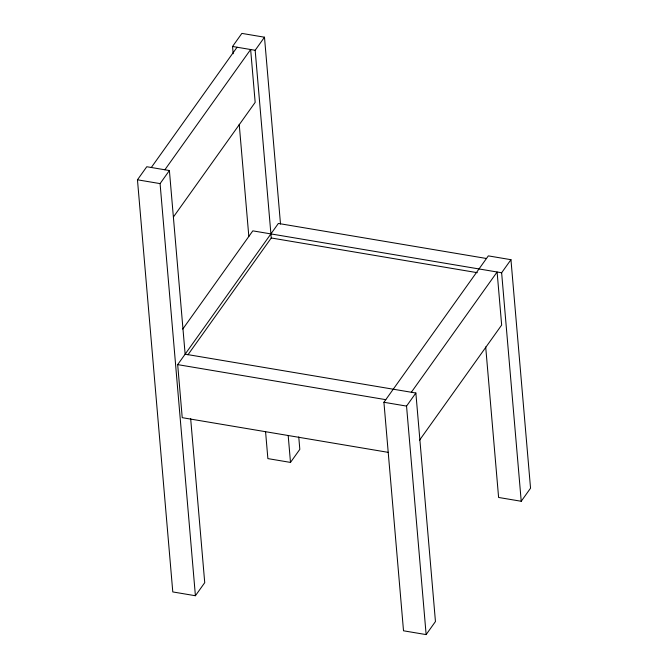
<?xml version="1.0" encoding="UTF-8"?>
<svg xmlns="http://www.w3.org/2000/svg" width="668" height="668" viewBox="0 0 668 668"><rect width="100%" height="100%" fill="white"/><g stroke="black" fill="none" stroke-linecap="round" stroke-linejoin="round"><path stroke-width="1" d="M190.664 418.627L204.734 582.671L195.407 595.739L172.787 591.931L137.458 179.801L146.776 166.733L169.396 170.54L185.136 354.165L415.863 393.018L435.452 621.532L426.134 634.6L403.514 630.792L383.925 402.278L488.333 255.877L510.953 259.693L530.542 488.199L521.224 501.267L498.604 497.46L485.694 346.917M233.165 53.741L232.547 46.468L241.866 33.4L264.486 37.208L280.51 224.072M151.302 167.493L237.065 47.236M164.871 169.772L250.642 49.515L255.168 102.371L173.63 216.699M195.407 595.739L160.078 183.608L169.396 170.54M187.908 354.858L271.258 237.983L255.168 50.284L264.486 37.208M182.748 329.099L252.813 230.861L501.635 272.761L510.953 259.693M388.283 452.37L182.23 417.667L177.68 364.619L278.364 223.446L486.471 258.491M265.563 431.611L267.876 458.607L290.496 462.415L299.815 449.347L298.755 436.889M411.338 392.258L497.109 272.001L501.66 325.049L419.512 440.22M426.134 634.6L406.545 406.094L415.863 393.018M232.547 46.468L255.168 50.284M137.458 179.801L160.078 183.608M271.258 237.983L477.311 272.686M177.68 364.619L385.787 399.664M383.925 402.278L406.545 406.094M501.635 272.761L521.224 501.267M288.184 435.419L290.496 462.415M239.219 124.332L248.83 236.447"/></g></svg>
